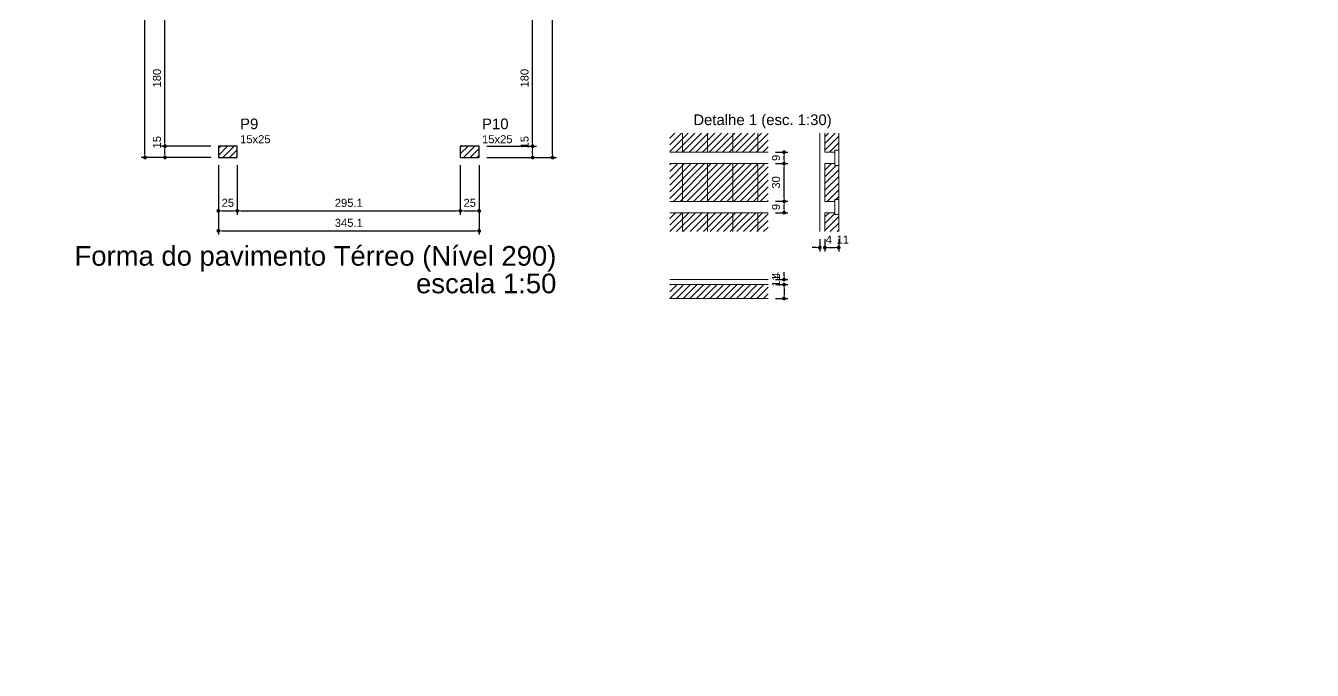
# Model space of a CAD drawing. Extents: x 5006 to 5323, y 875 to 3681.
# Drawn here: x 5199.56 to 5233.59, y 2954.4 to 2971.46 of the extents above; entities that cross this region are included whole.
import ezdxf

# ---------------------------------------------------------------- set-up
doc = ezdxf.new("R2010")
doc.units = 0
doc.header["$LTSCALE"] = 2
for name, color, linetype, lineweight in [('FO-Cotas', 5, 'Continuous', 5), ('FO-Eixos', 5, 'Continuous', 5), ('FO-Hachura pilar que passa', 19, 'Continuous', 5), ('FO-Hachuras das lajes', 1, 'Continuous', 20), ('FO-Pilares', 4, 'Continuous', 30), ('FO-Textos das lajes', 3, 'Continuous', 20), ('FO-Textos dos pilares', 7, 'Continuous', 5), ('FO-Títulos', 1, 'Continuous', 20)]:
    doc.layers.add(name, color=color, linetype=linetype, lineweight=lineweight)
doc.styles.add('ARIAL', font='arial.ttf')
doc.styles.get("Standard").update_dxf_attribs({"font": 'arial.ttf'})
doc.dimstyles.new('UM_30.000000', dxfattribs={"dimtxt": 0.18, "dimasz": 0.1, "dimexe": 0.1, "dimexo": 0.2, "dimgap": 0, "dimtad": 1, "dimtih": 1, "dimtoh": 1, "dimdec": 1, "dimlfac": 30, "dimzin": 0, "dimdsep": 46, "dimtxsty": 'Standard', "dimcen": 0.09, "dimdle": 0.1, "dimadec": 1, "dimazin": 2, "dimtfac": 1, "dimtdec": 4, "dimtofl": 0, "dimtmove": 0, "dimatfit": 3, "dimfxl": 1, "dimtolj": 1, "dimarcsym": 0})
doc.dimstyles.new('UM_50.000000', dxfattribs={"dimtxt": 0.18, "dimasz": 0.1, "dimexe": 0.1, "dimexo": 0.2, "dimgap": 0, "dimtad": 1, "dimtih": 1, "dimtoh": 1, "dimdec": 1, "dimlfac": 50, "dimzin": 0, "dimdsep": 46, "dimtxsty": 'Standard', "dimcen": 0.09, "dimdle": 0.1, "dimadec": 1, "dimazin": 2, "dimtfac": 1, "dimtdec": 4, "dimtofl": 0, "dimtmove": 0, "dimatfit": 3, "dimfxl": 1, "dimtolj": 1, "dimarcsym": 0})
pattern_1 = [(45, (5194.6776, 2964.7725), (-0.08838835, 0.08838835), [])]

# ---------------------------------------------------------------- blocks, each defined once
blk = doc.blocks.new('_DOT')
at = {"color": 0, "linetype": 'ByBlock'}
blk.add_line((-0.5, 0), (-1, 0), dxfattribs=at)
at = {"color": 0, "linetype": 'ByBlock', "const_width": 0.5}
blk.add_lwpolyline([(-0.25, 0, 1), (0.25, 0, 1)], format="xyb", close=True, dxfattribs=at)
blk = doc.blocks.new('*D623')
at = {"layer": 'Defpoints', "color": 0, "transparency": 16777216}
for p in [(5204.653, 2967.972), (5205.153, 2967.972), (5205.153, 2966.56)]:
    blk.add_point(p, dxfattribs=at)
at = {"layer": 'FO-Cotas', "color": 0, "lineweight": -2, "transparency": 16777216}
for p, q in [((5204.653, 2967.772), (5204.653, 2966.46)), ((5205.153, 2967.772), (5205.153, 2966.46)), ((5204.753, 2966.56), (5205.053, 2966.56))]:
    blk.add_line(p, q, dxfattribs=at)
at = {"layer": 'FO-Cotas', "color": 0, "lineweight": -2, "transparency": 16777216, "xscale": 0.1, "yscale": 0.1, "zscale": 0.1, "rotation": 180}
blk.add_blockref('_DOT', (5204.653, 2966.56), dxfattribs=at)
at = {"layer": 'FO-Cotas', "color": 0, "lineweight": -2, "transparency": 16777216, "xscale": 0.1, "yscale": 0.1, "zscale": 0.1}
blk.add_blockref('_DOT', (5205.153, 2966.56), dxfattribs=at)
at = {"layer": 'FO-Cotas', "transparency": 16777216, "insert": (5204.903, 2966.772), "char_height": 0.2118, "attachment_point": 5, "rotation": 0.0057, "style": 'ARIAL'}
blk.add_mtext('\\A1;25', dxfattribs=at)
blk = doc.blocks.new('*D624')
at = {"layer": 'Defpoints', "color": 0, "transparency": 16777216}
for p in [(5205.153, 2967.972), (5211.054, 2967.972), (5211.054, 2966.56)]:
    blk.add_point(p, dxfattribs=at)
at = {"layer": 'FO-Cotas', "color": 0, "lineweight": -2, "transparency": 16777216}
for p, q in [((5205.153, 2967.772), (5205.153, 2966.46)), ((5211.054, 2967.772), (5211.054, 2966.46)), ((5205.253, 2966.56), (5210.954, 2966.56))]:
    blk.add_line(p, q, dxfattribs=at)
at = {"layer": 'FO-Cotas', "color": 0, "lineweight": -2, "transparency": 16777216, "xscale": 0.1, "yscale": 0.1, "zscale": 0.1, "rotation": 180}
blk.add_blockref('_DOT', (5205.153, 2966.56), dxfattribs=at)
at = {"layer": 'FO-Cotas', "color": 0, "lineweight": -2, "transparency": 16777216, "xscale": 0.1, "yscale": 0.1, "zscale": 0.1}
blk.add_blockref('_DOT', (5211.054, 2966.56), dxfattribs=at)
at = {"layer": 'FO-Cotas', "transparency": 16777216, "insert": (5208.103, 2966.772), "char_height": 0.2118, "attachment_point": 5, "rotation": 0.0057, "style": 'ARIAL'}
blk.add_mtext('\\A1;295.1', dxfattribs=at)
blk = doc.blocks.new('*D625')
at = {"layer": 'Defpoints', "color": 0, "transparency": 16777216}
for p in [(5211.054, 2967.972), (5211.554, 2967.972), (5211.554, 2966.56)]:
    blk.add_point(p, dxfattribs=at)
at = {"layer": 'FO-Cotas', "color": 0, "lineweight": -2, "transparency": 16777216}
for p, q in [((5211.054, 2967.772), (5211.054, 2966.46)), ((5211.554, 2967.772), (5211.554, 2966.46)), ((5211.154, 2966.56), (5211.454, 2966.56))]:
    blk.add_line(p, q, dxfattribs=at)
at = {"layer": 'FO-Cotas', "color": 0, "lineweight": -2, "transparency": 16777216, "xscale": 0.1, "yscale": 0.1, "zscale": 0.1, "rotation": 180}
blk.add_blockref('_DOT', (5211.054, 2966.56), dxfattribs=at)
at = {"layer": 'FO-Cotas', "color": 0, "lineweight": -2, "transparency": 16777216, "xscale": 0.1, "yscale": 0.1, "zscale": 0.1}
blk.add_blockref('_DOT', (5211.554, 2966.56), dxfattribs=at)
at = {"layer": 'FO-Cotas', "transparency": 16777216, "insert": (5211.304, 2966.772), "char_height": 0.2118, "attachment_point": 5, "rotation": 0.0057, "style": 'ARIAL'}
blk.add_mtext('\\A1;25', dxfattribs=at)
blk = doc.blocks.new('*D626')
at = {"layer": 'Defpoints', "color": 0, "transparency": 16777216}
for p in [(5204.653, 2967.972), (5211.554, 2967.972), (5211.554, 2966.031)]:
    blk.add_point(p, dxfattribs=at)
at = {"layer": 'FO-Cotas', "color": 0, "lineweight": -2, "transparency": 16777216}
for p, q in [((5204.653, 2967.772), (5204.653, 2965.931)), ((5211.554, 2967.772), (5211.554, 2965.931)), ((5204.753, 2966.031), (5211.454, 2966.031))]:
    blk.add_line(p, q, dxfattribs=at)
at = {"layer": 'FO-Cotas', "color": 0, "lineweight": -2, "transparency": 16777216, "xscale": 0.1, "yscale": 0.1, "zscale": 0.1, "rotation": 180}
blk.add_blockref('_DOT', (5204.653, 2966.031), dxfattribs=at)
at = {"layer": 'FO-Cotas', "color": 0, "lineweight": -2, "transparency": 16777216, "xscale": 0.1, "yscale": 0.1, "zscale": 0.1}
blk.add_blockref('_DOT', (5211.554, 2966.031), dxfattribs=at)
at = {"layer": 'FO-Cotas', "transparency": 16777216, "insert": (5208.103, 2966.243), "char_height": 0.2118, "attachment_point": 5, "rotation": 0.0057, "style": 'ARIAL'}
blk.add_mtext('\\A1;345.1', dxfattribs=at)
blk = doc.blocks.new('*D627')
at = {"layer": 'Defpoints', "color": 0, "transparency": 16777216}
for p in [(5203.241, 2968.272), (5204.653, 2968.272), (5204.653, 2967.972)]:
    blk.add_point(p, dxfattribs=at)
at = {"layer": 'FO-Cotas', "color": 0, "lineweight": -2, "transparency": 16777216}
for p, q in [((5204.453, 2968.272), (5203.141, 2968.272)), ((5203.241, 2968.072), (5203.241, 2968.172)), ((5204.453, 2967.972), (5203.141, 2967.972))]:
    blk.add_line(p, q, dxfattribs=at)
at = {"layer": 'FO-Cotas', "color": 0, "lineweight": -2, "transparency": 16777216, "xscale": 0.1, "yscale": 0.1, "zscale": 0.1}
for p, rotation in [((5203.241, 2968.272), 90), ((5203.241, 2967.972), 270)]:
    blk.add_blockref('_DOT', p, dxfattribs=dict(at, rotation=rotation))
at = {"layer": 'FO-Cotas', "transparency": 16777216, "insert": (5203.029, 2968.378), "char_height": 0.2118, "attachment_point": 5, "rotation": 90, "style": 'ARIAL'}
blk.add_mtext('\\A1;15', dxfattribs=at)
blk = doc.blocks.new('*D628')
at = {"layer": 'Defpoints', "color": 0, "transparency": 16777216}
for p in [(5203.241, 2971.872), (5204.653, 2971.872), (5204.653, 2968.272)]:
    blk.add_point(p, dxfattribs=at)
at = {"layer": 'FO-Cotas', "color": 0, "lineweight": -2, "transparency": 16777216}
for p, q in [((5204.453, 2971.872), (5203.141, 2971.872)), ((5203.241, 2968.372), (5203.241, 2971.772)), ((5204.453, 2968.272), (5203.141, 2968.272))]:
    blk.add_line(p, q, dxfattribs=at)
at = {"layer": 'FO-Cotas', "color": 0, "lineweight": -2, "transparency": 16777216, "xscale": 0.1, "yscale": 0.1, "zscale": 0.1}
for p, rotation in [((5203.241, 2971.872), 90), ((5203.241, 2968.272), 270)]:
    blk.add_blockref('_DOT', p, dxfattribs=dict(at, rotation=rotation))
at = {"layer": 'FO-Cotas', "transparency": 16777216, "insert": (5203.029, 2970.072), "char_height": 0.2118, "attachment_point": 5, "rotation": 90, "style": 'ARIAL'}
blk.add_mtext('\\A1;180', dxfattribs=at)
blk = doc.blocks.new('*D634')
at = {"layer": 'Defpoints', "color": 0, "transparency": 16777216}
for p in [(5202.711, 2986.772), (5204.653, 2986.772), (5204.653, 2967.972)]:
    blk.add_point(p, dxfattribs=at)
at = {"layer": 'FO-Cotas', "color": 0, "lineweight": -2, "transparency": 16777216}
for p, q in [((5204.453, 2986.772), (5202.611, 2986.772)), ((5202.711, 2968.072), (5202.711, 2986.672)), ((5204.453, 2967.972), (5202.611, 2967.972))]:
    blk.add_line(p, q, dxfattribs=at)
at = {"layer": 'FO-Cotas', "color": 0, "lineweight": -2, "transparency": 16777216, "xscale": 0.1, "yscale": 0.1, "zscale": 0.1}
for p, rotation in [((5202.711, 2986.772), 90), ((5202.711, 2967.972), 270)]:
    blk.add_blockref('_DOT', p, dxfattribs=dict(at, rotation=rotation))
at = {"layer": 'FO-Cotas', "transparency": 16777216, "insert": (5202.499, 2977.372), "char_height": 0.2118, "attachment_point": 5, "rotation": 90, "style": 'ARIAL'}
blk.add_mtext('\\A1;940', dxfattribs=at)
blk = doc.blocks.new('*D635')
at = {"layer": 'Defpoints', "color": 0, "transparency": 16777216}
for p in [(5211.554, 2968.272), (5212.966, 2968.272), (5211.554, 2967.972)]:
    blk.add_point(p, dxfattribs=at)
at = {"layer": 'FO-Cotas', "color": 0, "lineweight": -2, "transparency": 16777216}
for p, q in [((5211.754, 2968.272), (5213.066, 2968.272)), ((5212.966, 2968.072), (5212.966, 2968.172)), ((5211.754, 2967.972), (5213.066, 2967.972))]:
    blk.add_line(p, q, dxfattribs=at)
at = {"layer": 'FO-Cotas', "color": 0, "lineweight": -2, "transparency": 16777216, "xscale": 0.1, "yscale": 0.1, "zscale": 0.1}
for p, rotation in [((5212.966, 2968.272), 90), ((5212.966, 2967.972), 270)]:
    blk.add_blockref('_DOT', p, dxfattribs=dict(at, rotation=rotation))
at = {"layer": 'FO-Cotas', "transparency": 16777216, "insert": (5212.754, 2968.378), "char_height": 0.2118, "attachment_point": 5, "rotation": 90, "style": 'ARIAL'}
blk.add_mtext('\\A1;15', dxfattribs=at)
blk = doc.blocks.new('*D636')
at = {"layer": 'Defpoints', "color": 0, "transparency": 16777216}
for p in [(5211.554, 2971.872), (5212.966, 2971.872), (5211.554, 2968.272)]:
    blk.add_point(p, dxfattribs=at)
at = {"layer": 'FO-Cotas', "color": 0, "lineweight": -2, "transparency": 16777216}
for p, q in [((5211.754, 2971.872), (5213.066, 2971.872)), ((5212.966, 2968.372), (5212.966, 2971.772)), ((5211.754, 2968.272), (5213.066, 2968.272))]:
    blk.add_line(p, q, dxfattribs=at)
at = {"layer": 'FO-Cotas', "color": 0, "lineweight": -2, "transparency": 16777216, "xscale": 0.1, "yscale": 0.1, "zscale": 0.1}
for p, rotation in [((5212.966, 2971.872), 90), ((5212.966, 2968.272), 270)]:
    blk.add_blockref('_DOT', p, dxfattribs=dict(at, rotation=rotation))
at = {"layer": 'FO-Cotas', "transparency": 16777216, "insert": (5212.754, 2970.072), "char_height": 0.2118, "attachment_point": 5, "rotation": 90, "style": 'ARIAL'}
blk.add_mtext('\\A1;180', dxfattribs=at)
blk = doc.blocks.new('*D642')
at = {"layer": 'Defpoints', "color": 0, "transparency": 16777216}
for p in [(5211.554, 2986.772), (5213.495, 2986.772), (5211.554, 2967.972)]:
    blk.add_point(p, dxfattribs=at)
at = {"layer": 'FO-Cotas', "color": 0, "lineweight": -2, "transparency": 16777216}
for p, q in [((5211.754, 2986.772), (5213.595, 2986.772)), ((5213.495, 2968.072), (5213.495, 2986.672)), ((5211.754, 2967.972), (5213.595, 2967.972))]:
    blk.add_line(p, q, dxfattribs=at)
at = {"layer": 'FO-Cotas', "color": 0, "lineweight": -2, "transparency": 16777216, "xscale": 0.1, "yscale": 0.1, "zscale": 0.1}
for p, rotation in [((5213.495, 2986.772), 90), ((5213.495, 2967.972), 270)]:
    blk.add_blockref('_DOT', p, dxfattribs=dict(at, rotation=rotation))
at = {"layer": 'FO-Cotas', "transparency": 16777216, "insert": (5213.283, 2977.372), "char_height": 0.2118, "attachment_point": 5, "rotation": 90, "style": 'ARIAL'}
blk.add_mtext('\\A1;940', dxfattribs=at)
blk = doc.blocks.new('*D655')
at = {"layer": 'Defpoints', "color": 0, "linetype": 'Continuous', "transparency": 16777216}
for p in [(5219.195, 2968.113), (5219.619, 2968.113), (5219.195, 2967.813)]:
    blk.add_point(p, dxfattribs=at)
at = {"layer": 'FO-Cotas', "color": 0, "linetype": 'Continuous', "lineweight": -2, "transparency": 16777216}
for p, q in [((5219.395, 2968.113), (5219.719, 2968.113)), ((5219.395, 2967.813), (5219.719, 2967.813)), ((5219.619, 2967.913), (5219.619, 2968.013))]:
    blk.add_line(p, q, dxfattribs=at)
at = {"layer": 'FO-Cotas', "color": 0, "linetype": 'Continuous', "lineweight": -2, "transparency": 16777216, "xscale": 0.1, "yscale": 0.1, "zscale": 0.1}
for p, rotation in [((5219.619, 2968.113), 90), ((5219.619, 2967.813), 270)]:
    blk.add_blockref('_DOT', p, dxfattribs=dict(at, rotation=rotation))
at = {"layer": 'FO-Cotas', "linetype": 'Continuous', "transparency": 16777216, "insert": (5219.407, 2967.963), "char_height": 0.2118, "attachment_point": 5, "rotation": 90, "style": 'ARIAL'}
blk.add_mtext('\\A1;9', dxfattribs=at)
blk = doc.blocks.new('*D656')
at = {"layer": 'Defpoints', "color": 0, "linetype": 'Continuous', "transparency": 16777216}
for p in [(5219.195, 2967.813), (5219.619, 2967.813), (5219.195, 2966.813)]:
    blk.add_point(p, dxfattribs=at)
at = {"layer": 'FO-Cotas', "color": 0, "linetype": 'Continuous', "lineweight": -2, "transparency": 16777216}
for p, q in [((5219.395, 2967.813), (5219.719, 2967.813)), ((5219.619, 2966.913), (5219.619, 2967.713)), ((5219.395, 2966.813), (5219.719, 2966.813))]:
    blk.add_line(p, q, dxfattribs=at)
at = {"layer": 'FO-Cotas', "color": 0, "linetype": 'Continuous', "lineweight": -2, "transparency": 16777216, "xscale": 0.1, "yscale": 0.1, "zscale": 0.1}
for p, rotation in [((5219.619, 2967.813), 90), ((5219.619, 2966.813), 270)]:
    blk.add_blockref('_DOT', p, dxfattribs=dict(at, rotation=rotation))
at = {"layer": 'FO-Cotas', "linetype": 'Continuous', "transparency": 16777216, "insert": (5219.407, 2967.313), "char_height": 0.2118, "attachment_point": 5, "rotation": 90, "style": 'ARIAL'}
blk.add_mtext('\\A1;30', dxfattribs=at)
blk = doc.blocks.new('*D657')
at = {"layer": 'Defpoints', "color": 0, "linetype": 'Continuous', "transparency": 16777216}
for p in [(5219.195, 2966.813), (5219.619, 2966.813), (5219.195, 2966.513)]:
    blk.add_point(p, dxfattribs=at)
at = {"layer": 'FO-Cotas', "color": 0, "linetype": 'Continuous', "lineweight": -2, "transparency": 16777216}
for p, q in [((5219.395, 2966.813), (5219.719, 2966.813)), ((5219.395, 2966.513), (5219.719, 2966.513)), ((5219.619, 2966.613), (5219.619, 2966.713))]:
    blk.add_line(p, q, dxfattribs=at)
at = {"layer": 'FO-Cotas', "color": 0, "linetype": 'Continuous', "lineweight": -2, "transparency": 16777216, "xscale": 0.1, "yscale": 0.1, "zscale": 0.1}
for p, rotation in [((5219.619, 2966.813), 90), ((5219.619, 2966.513), 270)]:
    blk.add_blockref('_DOT', p, dxfattribs=dict(at, rotation=rotation))
at = {"layer": 'FO-Cotas', "linetype": 'Continuous', "transparency": 16777216, "insert": (5219.407, 2966.663), "char_height": 0.2118, "attachment_point": 5, "rotation": 90, "style": 'ARIAL'}
blk.add_mtext('\\A1;9', dxfattribs=at)
blk = doc.blocks.new('*D658')
at = {"layer": 'Defpoints', "color": 0, "linetype": 'Continuous', "transparency": 16777216}
for p in [(5220.566, 2966.013), (5220.699, 2966.013), (5220.699, 2965.589)]:
    blk.add_point(p, dxfattribs=at)
at = {"layer": 'FO-Cotas', "color": 0, "linetype": 'Continuous', "lineweight": -2, "transparency": 16777216}
for p, q in [((5220.566, 2965.813), (5220.566, 2965.489)), ((5220.699, 2965.813), (5220.699, 2965.489)), ((5220.466, 2965.589), (5220.366, 2965.589)), ((5220.799, 2965.589), (5220.899, 2965.589))]:
    blk.add_line(p, q, dxfattribs=at)
at = {"layer": 'FO-Cotas', "color": 0, "linetype": 'Continuous', "lineweight": -2, "transparency": 16777216, "xscale": 0.1, "yscale": 0.1, "zscale": 0.1}
blk.add_blockref('_DOT', (5220.566, 2965.589), dxfattribs=at)
at = {"layer": 'FO-Cotas', "color": 0, "linetype": 'Continuous', "lineweight": -2, "transparency": 16777216, "xscale": 0.1, "yscale": 0.1, "zscale": 0.1, "rotation": 180}
blk.add_blockref('_DOT', (5220.699, 2965.589), dxfattribs=at)
at = {"layer": 'FO-Cotas', "linetype": 'Continuous', "transparency": 16777216, "insert": (5220.805, 2965.801), "char_height": 0.2118, "attachment_point": 5, "rotation": 0.0057, "style": 'ARIAL'}
blk.add_mtext('\\A1;4', dxfattribs=at)
blk = doc.blocks.new('*D659')
at = {"layer": 'Defpoints', "color": 0, "linetype": 'Continuous', "transparency": 16777216}
for p in [(5220.699, 2966.013), (5221.066, 2966.013), (5221.066, 2965.589)]:
    blk.add_point(p, dxfattribs=at)
at = {"layer": 'FO-Cotas', "color": 0, "linetype": 'Continuous', "lineweight": -2, "transparency": 16777216}
for p, q in [((5220.699, 2965.813), (5220.699, 2965.489)), ((5221.066, 2965.813), (5221.066, 2965.489)), ((5220.799, 2965.589), (5220.966, 2965.589))]:
    blk.add_line(p, q, dxfattribs=at)
at = {"layer": 'FO-Cotas', "color": 0, "linetype": 'Continuous', "lineweight": -2, "transparency": 16777216, "xscale": 0.1, "yscale": 0.1, "zscale": 0.1, "rotation": 180}
blk.add_blockref('_DOT', (5220.699, 2965.589), dxfattribs=at)
at = {"layer": 'FO-Cotas', "color": 0, "linetype": 'Continuous', "lineweight": -2, "transparency": 16777216, "xscale": 0.1, "yscale": 0.1, "zscale": 0.1}
blk.add_blockref('_DOT', (5221.066, 2965.589), dxfattribs=at)
at = {"layer": 'FO-Cotas', "linetype": 'Continuous', "transparency": 16777216, "insert": (5221.172, 2965.801), "char_height": 0.2118, "attachment_point": 5, "rotation": 0.0057, "style": 'ARIAL'}
blk.add_mtext('\\A1;11', dxfattribs=at)
blk = doc.blocks.new('*D660')
at = {"layer": 'Defpoints', "color": 0, "linetype": 'Continuous', "transparency": 16777216}
for p in [(5219.195, 2964.742), (5219.195, 2964.609), (5219.619, 2964.609)]:
    blk.add_point(p, dxfattribs=at)
at = {"layer": 'FO-Cotas', "color": 0, "linetype": 'Continuous', "lineweight": -2, "transparency": 16777216}
for p, q in [((5219.395, 2964.742), (5219.719, 2964.742)), ((5219.619, 2964.842), (5219.619, 2964.942)), ((5219.395, 2964.609), (5219.719, 2964.609)), ((5219.619, 2964.509), (5219.619, 2964.409))]:
    blk.add_line(p, q, dxfattribs=at)
at = {"layer": 'FO-Cotas', "color": 0, "linetype": 'Continuous', "lineweight": -2, "transparency": 16777216, "xscale": 0.1, "yscale": 0.1, "zscale": 0.1}
for p, rotation in [((5219.619, 2964.742), 270), ((5219.619, 2964.609), 90)]:
    blk.add_blockref('_DOT', p, dxfattribs=dict(at, rotation=rotation))
at = {"layer": 'FO-Cotas', "linetype": 'Continuous', "transparency": 16777216, "insert": (5219.407, 2964.848), "char_height": 0.2118, "attachment_point": 5, "rotation": 90, "style": 'ARIAL'}
blk.add_mtext('\\A1;4', dxfattribs=at)
blk = doc.blocks.new('*D661')
at = {"layer": 'Defpoints', "color": 0, "linetype": 'Continuous', "transparency": 16777216}
for p in [(5219.195, 2964.609), (5219.195, 2964.242), (5219.619, 2964.242)]:
    blk.add_point(p, dxfattribs=at)
at = {"layer": 'FO-Cotas', "color": 0, "linetype": 'Continuous', "lineweight": -2, "transparency": 16777216}
for p, q in [((5219.395, 2964.609), (5219.719, 2964.609)), ((5219.619, 2964.509), (5219.619, 2964.342)), ((5219.395, 2964.242), (5219.719, 2964.242))]:
    blk.add_line(p, q, dxfattribs=at)
at = {"layer": 'FO-Cotas', "color": 0, "linetype": 'Continuous', "lineweight": -2, "transparency": 16777216, "xscale": 0.1, "yscale": 0.1, "zscale": 0.1}
for p, rotation in [((5219.619, 2964.609), 90), ((5219.619, 2964.242), 270)]:
    blk.add_blockref('_DOT', p, dxfattribs=dict(at, rotation=rotation))
at = {"layer": 'FO-Cotas', "linetype": 'Continuous', "transparency": 16777216, "insert": (5219.407, 2964.714), "char_height": 0.2118, "attachment_point": 5, "rotation": 90, "style": 'ARIAL'}
blk.add_mtext('\\A1;11', dxfattribs=at)

msp = doc.modelspace()

# ---------------------------------------------------------------- hatches: boundary and pattern name
at = {"layer": 'FO-Hachura pilar que passa', "linetype": 'Continuous'}
h = msp.add_hatch(dxfattribs=at)
h.set_pattern_fill('ANSI31', color=256, style=0)
h.set_pattern_definition(pattern_1)
h.paths.add_polyline_path([(5204.6526, 2968.2725), (5204.6526, 2968.1225), (5204.6526, 2967.9725), (5204.9026, 2967.9725), (5205.1526, 2967.9725), (5205.1526, 2968.1225), (5205.1526, 2968.2725), (5204.9026, 2968.2725)])
h = msp.add_hatch(dxfattribs=at)
h.set_pattern_fill('ANSI31', color=256, style=0)
h.set_pattern_definition(pattern_1)
h.paths.add_polyline_path([(5211.0536, 2968.2725), (5211.0536, 2968.1225), (5211.0536, 2967.9725), (5211.3036, 2967.9725), (5211.5536, 2967.9725), (5211.5536, 2968.1225), (5211.5536, 2968.2725), (5211.3036, 2968.2725)])
at = {"layer": 'FO-Hachuras das lajes', "linetype": 'Continuous'}
h = msp.add_hatch(dxfattribs=at)
h.set_pattern_fill('ANSI31', color=256, style=0)
h.set_pattern_definition(pattern_1)
h.paths.add_polyline_path([(5216.5951, 2968.1127), (5216.5951, 2968.6127), (5219.1951, 2968.6127), (5219.1951, 2968.1127), (5216.5951, 2968.1127)])
h = msp.add_hatch(dxfattribs=at)
h.set_pattern_fill('ANSI31', color=256, style=0)
h.set_pattern_definition(pattern_1)
h.paths.add_polyline_path([(5220.6992, 2968.1127), (5220.6992, 2968.6127), (5221.0659, 2968.6127), (5221.0659, 2968.1627), (5220.9659, 2968.1627), (5220.9659, 2968.1127), (5220.6992, 2968.1127)])
h = msp.add_hatch(dxfattribs=at)
h.set_pattern_fill('ANSI31', color=256, style=0)
h.set_pattern_definition(pattern_1)
h.paths.add_polyline_path([(5216.5951, 2967.8127), (5219.1951, 2967.8127), (5219.1951, 2966.8127), (5216.5951, 2966.8127), (5216.5951, 2967.8127)])
h = msp.add_hatch(dxfattribs=at)
h.set_pattern_fill('ANSI31', color=256, style=0)
h.set_pattern_definition(pattern_1)
h.paths.add_polyline_path([(5220.6992, 2966.8127), (5220.6992, 2967.8127), (5220.9659, 2967.8127), (5220.9659, 2967.7627), (5221.0659, 2967.7627), (5221.0659, 2966.8627), (5220.9659, 2966.8627), (5220.9659, 2966.8127), (5220.6992, 2966.8127)])
h = msp.add_hatch(dxfattribs=at)
h.set_pattern_fill('ANSI31', color=256, style=0)
h.set_pattern_definition(pattern_1)
h.paths.add_polyline_path([(5216.5951, 2966.5127), (5219.1951, 2966.5127), (5219.1951, 2966.0127), (5216.5951, 2966.0127), (5216.5951, 2966.5127)])
h = msp.add_hatch(dxfattribs=at)
h.set_pattern_fill('ANSI31', color=256, style=0)
h.set_pattern_definition(pattern_1)
h.paths.add_polyline_path([(5220.6992, 2966.0127), (5220.6992, 2966.5127), (5220.9659, 2966.5127), (5220.9659, 2966.4627), (5221.0659, 2966.4627), (5221.0659, 2966.0127), (5220.6992, 2966.0127)])
h = msp.add_hatch(dxfattribs=at)
h.set_pattern_fill('ANSI31', color=256, style=0)
h.set_pattern_definition(pattern_1)
h.paths.add_polyline_path([(5216.5951, 2964.6085), (5219.1951, 2964.6085), (5219.1951, 2964.2419), (5216.5951, 2964.2419), (5216.5951, 2964.6085)])

# ---------------------------------------------------------------- linework, layer by layer
msp.add_circle((5227.5792, 2980.1694), 62.0607)
at = {"layer": 'FO-Eixos', "linetype": 'Continuous'}
for p, q in [((5216.9284, 2968.1127), (5216.9284, 2968.6127)), ((5217.5951, 2968.1127), (5217.5951, 2968.6127)), ((5218.2618, 2968.1127), (5218.2618, 2968.6127)), ((5218.9284, 2968.1127), (5218.9284, 2968.6127)), ((5216.9284, 2966.8127), (5216.9284, 2967.8127)), ((5217.5951, 2966.8127), (5217.5951, 2967.8127)), ((5218.2618, 2966.8127), (5218.2618, 2967.8127)), ((5218.9284, 2966.8127), (5218.9284, 2967.8127)), ((5216.9284, 2966.5127), (5216.9284, 2966.0127)), ((5217.5951, 2966.5127), (5217.5951, 2966.0127)), ((5218.2618, 2966.5127), (5218.2618, 2966.0127)), ((5218.9284, 2966.5127), (5218.9284, 2966.0127))]:
    msp.add_line(p, q, dxfattribs=at)
at = {"layer": 'FO-Hachuras das lajes', "linetype": 'Continuous'}
for p, q in [((5221.0659, 2968.1627), (5221.0659, 2968.6127)), ((5221.0659, 2966.8627), (5221.0659, 2967.7627)), ((5221.0659, 2966.0127), (5221.0659, 2966.4627)), ((5216.5951, 2964.2419), (5219.1951, 2964.2419))]:
    msp.add_line(p, q, dxfattribs=at)
at = {"layer": 'FO-Pilares'}
for points in [[(5204.6526, 2968.2725), (5204.6526, 2968.1225), (5204.6526, 2967.9725), (5204.9026, 2967.9725), (5205.1526, 2967.9725), (5205.1526, 2968.1225), (5205.1526, 2968.2725), (5204.9026, 2968.2725), (5204.6526, 2968.2725)], [(5211.0536, 2968.2725), (5211.0536, 2968.1225), (5211.0536, 2967.9725), (5211.3036, 2967.9725), (5211.5536, 2967.9725), (5211.5536, 2968.1225), (5211.5536, 2968.2725), (5211.3036, 2968.2725), (5211.0536, 2968.2725)]]:
    msp.add_lwpolyline(points, close=True, dxfattribs=at)
at = {"layer": 'FO-Textos das lajes', "linetype": 'Continuous'}
for p, q in [((5220.5659, 2966.0127), (5220.5659, 2968.6127)), ((5220.6992, 2968.1127), (5220.6992, 2968.6127)), ((5216.5951, 2968.1127), (5217.0951, 2968.1127)), ((5217.0951, 2968.1127), (5217.3951, 2968.1127)), ((5217.3951, 2968.1127), (5218.3951, 2968.1127)), ((5218.3951, 2968.1127), (5218.6951, 2968.1127)), ((5218.6951, 2968.1127), (5219.1951, 2968.1127)), ((5220.6992, 2968.1127), (5220.9659, 2968.1127)), ((5216.5951, 2967.8127), (5217.0951, 2967.8127)), ((5217.0951, 2967.8127), (5217.3951, 2967.8127)), ((5217.3951, 2967.8127), (5218.3951, 2967.8127)), ((5218.3951, 2967.8127), (5218.6951, 2967.8127)), ((5218.6951, 2967.8127), (5219.1951, 2967.8127)), ((5220.6992, 2966.8127), (5220.6992, 2967.8127)), ((5220.6992, 2967.8127), (5220.9659, 2967.8127)), ((5216.5951, 2966.8127), (5217.0951, 2966.8127)), ((5217.0951, 2966.8127), (5217.3951, 2966.8127)), ((5217.3951, 2966.8127), (5218.3951, 2966.8127)), ((5218.3951, 2966.8127), (5218.6951, 2966.8127)), ((5218.6951, 2966.8127), (5219.1951, 2966.8127)), ((5220.6992, 2966.8127), (5220.9659, 2966.8127)), ((5216.5951, 2966.5127), (5217.0951, 2966.5127)), ((5217.0951, 2966.5127), (5217.3951, 2966.5127)), ((5217.3951, 2966.5127), (5218.3951, 2966.5127)), ((5218.3951, 2966.5127), (5218.6951, 2966.5127)), ((5218.6951, 2966.5127), (5219.1951, 2966.5127)), ((5220.6992, 2966.0127), (5220.6992, 2966.5127)), ((5220.6992, 2966.5127), (5220.9659, 2966.5127)), ((5216.5951, 2964.7419), (5219.1951, 2964.7419)), ((5216.5951, 2964.6085), (5219.1951, 2964.6085))]:
    msp.add_line(p, q, dxfattribs=at)
for points in [[(5221.0659, 2967.7627), (5220.9659, 2967.7627), (5220.9659, 2968.1627), (5221.0659, 2968.1627), (5221.0659, 2967.7627)], [(5221.0659, 2966.4627), (5220.9659, 2966.4627), (5220.9659, 2966.8627), (5221.0659, 2966.8627), (5221.0659, 2966.4627)]]:
    msp.add_lwpolyline(points, close=True, dxfattribs=at)

# ---------------------------------------------------------------- texts
at = {"layer": 'FO-Textos dos pilares', "linetype": 'Continuous', "attachment_point": 7, "line_spacing_factor": 0.798, "style": 'ARIAL'}
for s, insert, char_height, width in [('P9', (5205.2276, 2968.7181), 0.2824, 0.96719), ('P10', (5211.6286, 2968.7181), 0.2824, 1.406472), ('15x25', (5205.2276, 2968.3475), 0.2118, 1.617087), ('15x25', (5211.6286, 2968.3475), 0.2118, 1.617087)]:
    msp.add_mtext(s, dxfattribs=dict(at, insert=insert, char_height=char_height, width=width))
at = {"layer": 'FO-Títulos', "linetype": 'Continuous', "insert": (5219.0486, 2968.7455), "char_height": 0.2824, "width": 7.336775, "attachment_point": 8, "line_spacing_factor": 0.798, "style": 'ARIAL'}
msp.add_mtext('Detalhe 1 (esc. 1:30)', dxfattribs=at)
at = {"layer": 'FO-Títulos', "char_height": 0.519611, "width": 26.167379, "attachment_point": 9, "line_spacing_factor": 0.798, "style": 'ARIAL'}
for s, insert in [('Forma do pavimento Térreo (Nível 290)', (5213.5946, 2964.9535)), ('escala 1:50', (5213.5951, 2964.3727))]:
    msp.add_mtext(s, dxfattribs=dict(at, insert=insert))

# ---------------------------------------------------------------- dimensions: what is measured, and where the dimension line sits
at = {"layer": 'FO-Cotas'}
for base, p1, p2, picture, middle in [((5202.7111, 2986.7725), (5204.6526, 2967.9725), (5204.6526, 2986.7725), '*D634', (5202.4993, 2977.3725)), ((5213.4951, 2986.7725), (5211.5536, 2967.9725), (5211.5536, 2986.7725), '*D642', (5213.2833, 2977.3725)), ((5203.2406, 2971.8725), (5204.6526, 2968.2725), (5204.6526, 2971.8725), '*D628', (5203.0288, 2970.0725)), ((5212.9656, 2971.8725), (5211.5536, 2968.2725), (5211.5536, 2971.8725), '*D636', (5212.7538, 2970.0725)), ((5203.2406, 2968.2725), (5204.6526, 2967.9725), (5204.6526, 2968.2725), '*D627', (5203.0288, 2968.3784)), ((5212.9656, 2968.2725), (5211.5536, 2967.9725), (5211.5536, 2968.2725), '*D635', (5212.7538, 2968.3784))]:
    dim = msp.add_linear_dim(base=base, p1=p1, p2=p2, angle=90, dimstyle='UM_50.000000', override={"dimtxt": 0.2118, "dimasz": 0.1, "dimexe": 0.1, "dimexo": 0.2, "dimtad": 1, "dimtih": 0, "dimtoh": 0, "dimdec": 1, "dimlfac": 50, "dimzin": 8, "dimtxsty": 'ARIAL', "dimblk": 'DOT', "dimblk1": 'DOT', "dimblk2": 'DOT', "dimsah": 1, "dimdle": 0.1, "dimse1": 0, "dimse2": 0, "dimclrt": 256, "dimadec": 1, "dimazin": 3, "dimtmove": 2, "dimldrblk": 'DOT'}, dxfattribs=at)
    dim.commit()
    dim.dimension.update_dxf_attribs({"geometry": picture, "text_midpoint": middle, "dimtype": 160, "text_rotation": 90})
at = {"layer": 'FO-Cotas', "linetype": 'Continuous'}
for base, p1, p2, picture, middle in [((5219.6187, 2968.1127), (5219.1951, 2967.8127), (5219.1951, 2968.1127), '*D655', (5219.4069, 2967.9627)), ((5219.6187, 2967.8127), (5219.1951, 2966.8127), (5219.1951, 2967.8127), '*D656', (5219.4069, 2967.3127)), ((5219.6187, 2966.8127), (5219.1951, 2966.5127), (5219.1951, 2966.8127), '*D657', (5219.4069, 2966.6627)), ((5219.6187, 2964.6085), (5219.1951, 2964.7419), (5219.1951, 2964.6085), '*D660', (5219.4069, 2964.8478)), ((5219.6187, 2964.2419), (5219.1951, 2964.6085), (5219.1951, 2964.2419), '*D661', (5219.4069, 2964.7144))]:
    dim = msp.add_linear_dim(base=base, p1=p1, p2=p2, angle=90, dimstyle='UM_30.000000', override={"dimtxt": 0.2118, "dimasz": 0.1, "dimexe": 0.1, "dimexo": 0.2, "dimtad": 1, "dimtih": 0, "dimtoh": 0, "dimdec": 1, "dimlfac": 30, "dimzin": 8, "dimtxsty": 'ARIAL', "dimblk": 'DOT', "dimblk1": 'DOT', "dimblk2": 'DOT', "dimsah": 1, "dimdle": 0.1, "dimse1": 0, "dimse2": 0, "dimclrt": 256, "dimadec": 1, "dimazin": 3, "dimtmove": 2, "dimldrblk": 'DOT'}, dxfattribs=at)
    dim.commit()
    dim.dimension.update_dxf_attribs({"geometry": picture, "text_midpoint": middle, "dimtype": 160, "text_rotation": 90})
at = {"layer": 'FO-Cotas'}
for base, p1, p2, picture, middle, turn in [((5205.1526, 2966.5605), (5204.6526, 2967.9725), (5205.1526, 2967.9725), '*D623', (5204.9026, 2966.7723), 0.00573), ((5211.5536028733, 2966.030996632), (5204.6526028733, 2967.9724966173), (5211.5536028733, 2967.9724966173), '*D626', (5208.1031028733, 2966.2427966261), 0.005729578), ((5211.0536028733, 2966.5604966173), (5205.1526028733, 2967.9724966173), (5211.0536028733, 2967.9724966173), '*D624', (5208.1031028733, 2966.7722966114), 0.005729578), ((5211.5536, 2966.5605), (5211.0536, 2967.9725), (5211.5536, 2967.9725), '*D625', (5211.3036, 2966.7723), 0.00573)]:
    dim = msp.add_linear_dim(base=base, p1=p1, p2=p2, dimstyle='UM_50.000000', override={"dimtxt": 0.2118, "dimasz": 0.1, "dimexe": 0.1, "dimexo": 0.2, "dimtad": 1, "dimtih": 0, "dimtoh": 0, "dimdec": 1, "dimlfac": 50, "dimzin": 8, "dimtxsty": 'ARIAL', "dimblk": 'DOT', "dimblk1": 'DOT', "dimblk2": 'DOT', "dimsah": 1, "dimdle": 0.1, "dimse1": 0, "dimse2": 0, "dimclrt": 256, "dimadec": 1, "dimazin": 3, "dimtmove": 2, "dimldrblk": 'DOT'}, dxfattribs=at)
    dim.commit()
    dim.dimension.update_dxf_attribs({"geometry": picture, "text_midpoint": middle, "dimtype": 160, "text_rotation": turn})
at = {"layer": 'FO-Cotas', "linetype": 'Continuous'}
for base, p1, p2, picture, middle in [((5220.6992, 2965.5891), (5220.5659, 2966.0127), (5220.6992, 2966.0127), '*D658', (5220.8051, 2965.8009)), ((5221.0659, 2965.5891), (5220.6992, 2966.0127), (5221.0659, 2966.0127), '*D659', (5221.1718, 2965.8009))]:
    dim = msp.add_linear_dim(base=base, p1=p1, p2=p2, dimstyle='UM_30.000000', override={"dimtxt": 0.2118, "dimasz": 0.1, "dimexe": 0.1, "dimexo": 0.2, "dimtad": 1, "dimtih": 0, "dimtoh": 0, "dimdec": 1, "dimlfac": 30, "dimzin": 8, "dimtxsty": 'ARIAL', "dimblk": 'DOT', "dimblk1": 'DOT', "dimblk2": 'DOT', "dimsah": 1, "dimdle": 0.1, "dimse1": 0, "dimse2": 0, "dimclrt": 256, "dimadec": 1, "dimazin": 3, "dimtmove": 2, "dimldrblk": 'DOT'}, dxfattribs=at)
    dim.commit()
    dim.dimension.update_dxf_attribs({"geometry": picture, "text_midpoint": middle, "dimtype": 160, "text_rotation": 0.00573})

doc.saveas('drawing.dxf')
